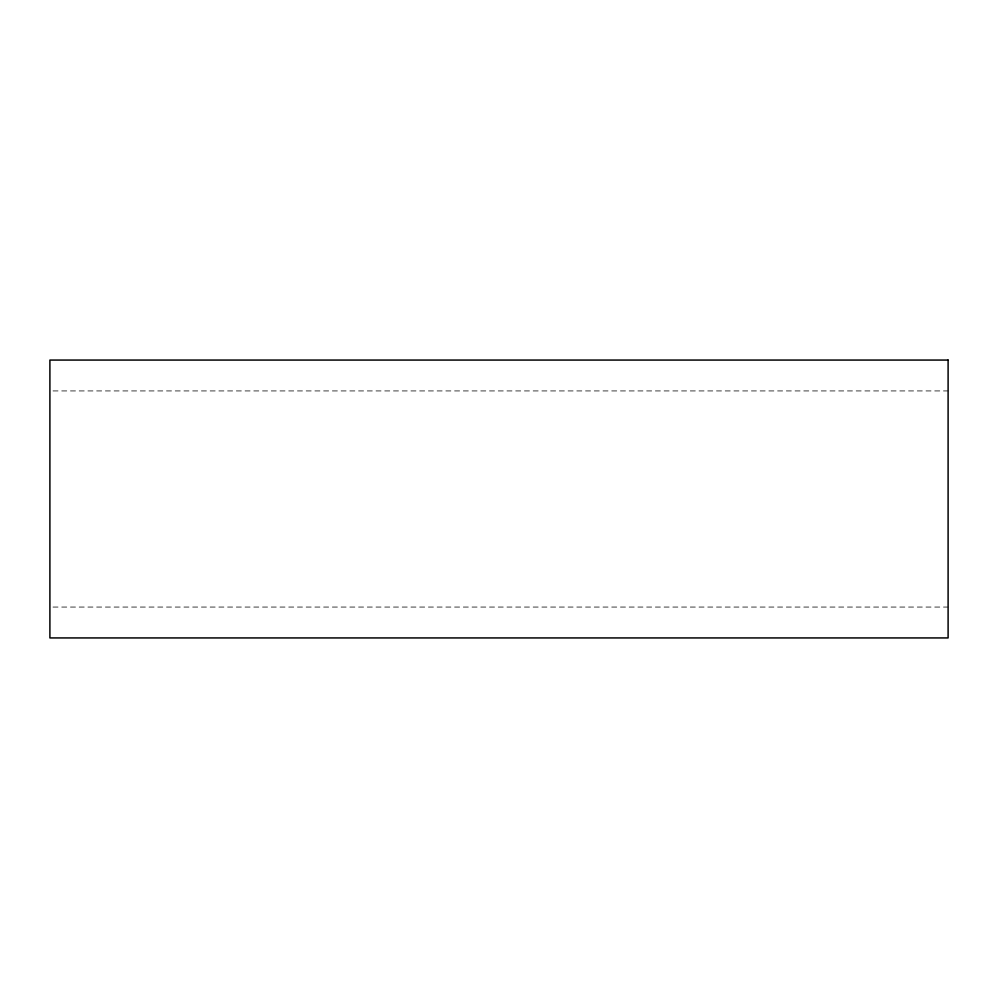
<?xml version="1.0" encoding="UTF-8"?>
<svg xmlns="http://www.w3.org/2000/svg" width="998" height="998" viewBox="0 0 998 998"><rect width="100%" height="100%" fill="white"/><g stroke="black" fill="none" stroke-linecap="round" stroke-linejoin="round"><path stroke-width="0.75" stroke-dasharray="4.99 3.74" d="M53.019 390.929L948.1 390.929M53.019 607.058L948.1 607.058"/><path stroke-width="1.5" d="M948.1 360.066L49.9 360.066L49.9 637.934L948.1 637.934L948.1 360.066"/></g></svg>
